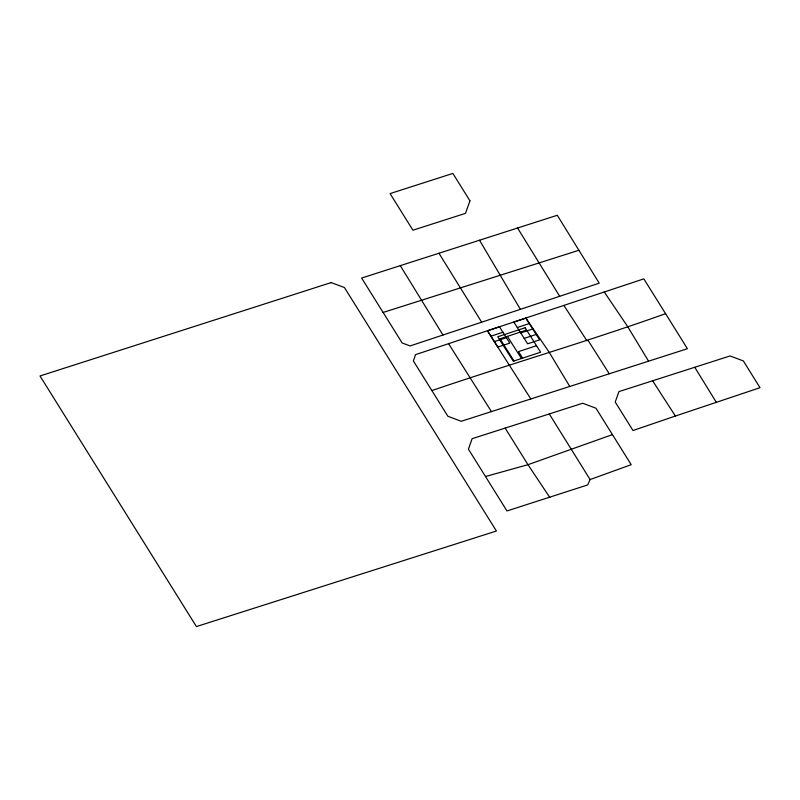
<?xml version="1.0" encoding="UTF-8"?>
<svg xmlns="http://www.w3.org/2000/svg" width="800" height="800" viewBox="0 0 800 800"><rect width="100%" height="100%" fill="white"/><g stroke="black" fill="none" stroke-linecap="round" stroke-linejoin="round"><path stroke-width="1.2" d="M590.11 479.56L587.68 484.93L506.98 510.95L468.41 449.14L472.11 438.69L582.66 403.24L595.95 408.21L631.2 464.67L590.11 479.56L549.28 413.94M612.44 434.61L527.99 464.69L485.49 476.51M431.86 390.58C509.52 364.13 588.31 341.26 665.58 313.67L687.4 348.72L461.24 421.28L447.92 416.3L413.36 360.91L415.53 354.64L643.83 278.87L665.58 313.67M675.38 416.05L632.99 430.5L615.23 402.04L618.93 391.59L730.05 355.96L743.37 360.95L760 387.7L675.38 416.05L652.63 380.79M442.97 335.02L410.13 345.93L402.17 342.99L361.63 278.05L557.29 215.28L599.22 283.17L442.97 335.02L400.28 265.66M526.56 330.02L499.99 338.84L514.06 360.95M490.94 336.19L502.92 332.25M517.3 327.52L529.29 323.58M494.38 341.62L506.37 337.68M520.75 332.95L532.73 329.01M524.19 338.38L536.18 334.44M536.5 345.7L518.52 351.61L522.65 358.13M383.09 312.45L578.9 250.28M525.81 318.04L549.07 352.07L569.78 386.47M604.28 292L627.73 326.7L648.57 361.18M549.86 497.53L527.99 464.69L505.13 428.09M563.86 305.41L586.93 340.75M530.83 398.96L487.43 330.78M588.05 340.36L609.27 373.79M507.41 336.38L521.45 358.52M448.6 343.67L491.42 411.59M438.95 253.24L481.66 322.18M694.75 367.28L716.22 402.15M517.57 228.02L559.69 296.28M520.36 309.33L479.53 240.24M469.95 200.83L465.5 213.35L412.93 230.21L390.07 193.59L452.86 173.43L469.95 200.83M499.48 326.82L487.5 330.76L497.83 347.05L509.81 343.11L499.48 326.82M525.85 318.15L513.86 322.09L527.64 343.81L539.62 339.87L525.85 318.15M525.12 327.76L497.76 336.76L513.27 361.21L540.63 352.21L525.12 327.76M331.15 282.59L40 375.97L196.42 626.57L496.42 531.02L344.45 287.56L331.15 282.59"/></g></svg>
